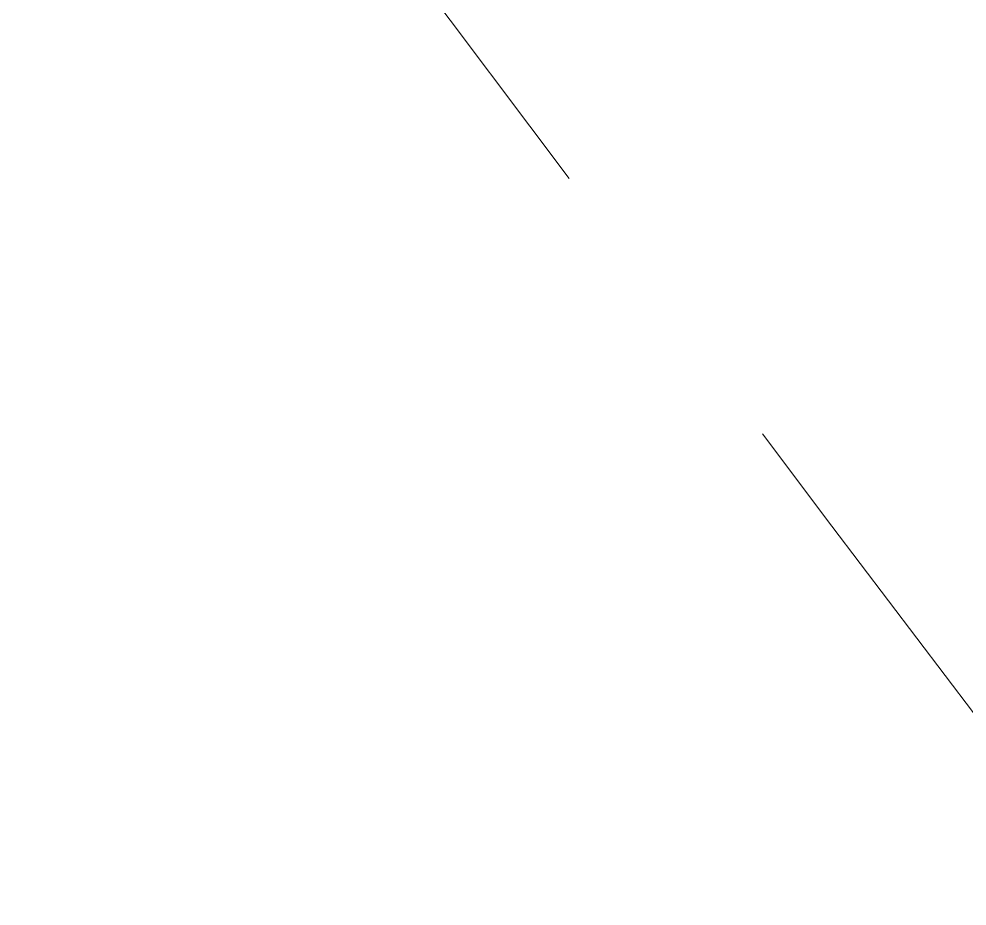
# Model space of a CAD drawing. Extents: x 601689 to 602595, y 1189742 to 1190763.
# Drawn here: x 602052.2 to 602108.7, y 1190057.8 to 1190110.6 of the extents above; entities that cross this region are included whole.
import ezdxf

# ---------------------------------------------------------------- set-up
doc = ezdxf.new("R2010")
doc.units = 0
doc.header["$MEASUREMENT"] = 0
doc.layers.add('CONSTRUCTION_CLASS', color=7, linetype='Continuous')
doc.layers.get('0').off()
doc.styles.add('TXT', font='vnshx.shx')

# ---------------------------------------------------------------- blocks, each defined once
blk = doc.blocks.new('GH4')
at = {"color": 7, "linetype": 'Continuous', "lineweight": 0, "style": 'TXT'}
for s, p in [('Ki%%211m tra ng%%181y ......th%%184ng ...... n%%168m 2002', (-7.639, 2.16)), ('C%%172 quan ki%%211m tra: ', (-7.739, 1.16)), ('C%%171ng ty XNK v%%181 t%%173 v%%202n d%%222ch v%%244 %%167o %%174%%185c B%%182n %%174%%229', (-2.119, 1.11))]:
    blk.add_text(s, height=0.49996, dxfattribs=at).set_placement(p)

msp = doc.modelspace()

# ---------------------------------------------------------------- linework, layer by layer
at = {"layer": 'CONSTRUCTION_CLASS', "color": 2, "linetype": 'Continuous', "lineweight": 0}
for points in [[(602052.19, 1190144.74), (602075.532, 1190113.698), (602084.98, 1190101.119)], [(602096.491, 1190085.9), (602100.621, 1190080.4), (602114.131, 1190062.616)]]:
    msp.add_lwpolyline(points, dxfattribs=at)

# ---------------------------------------------------------------- block references
at = {"color": 7, "linetype": 'Continuous', "lineweight": 0, "rotation": 359.214199256255}
msp.add_blockref('GH4', (602082.31, 1190056.969), dxfattribs=at)

doc.saveas('drawing.dxf')
